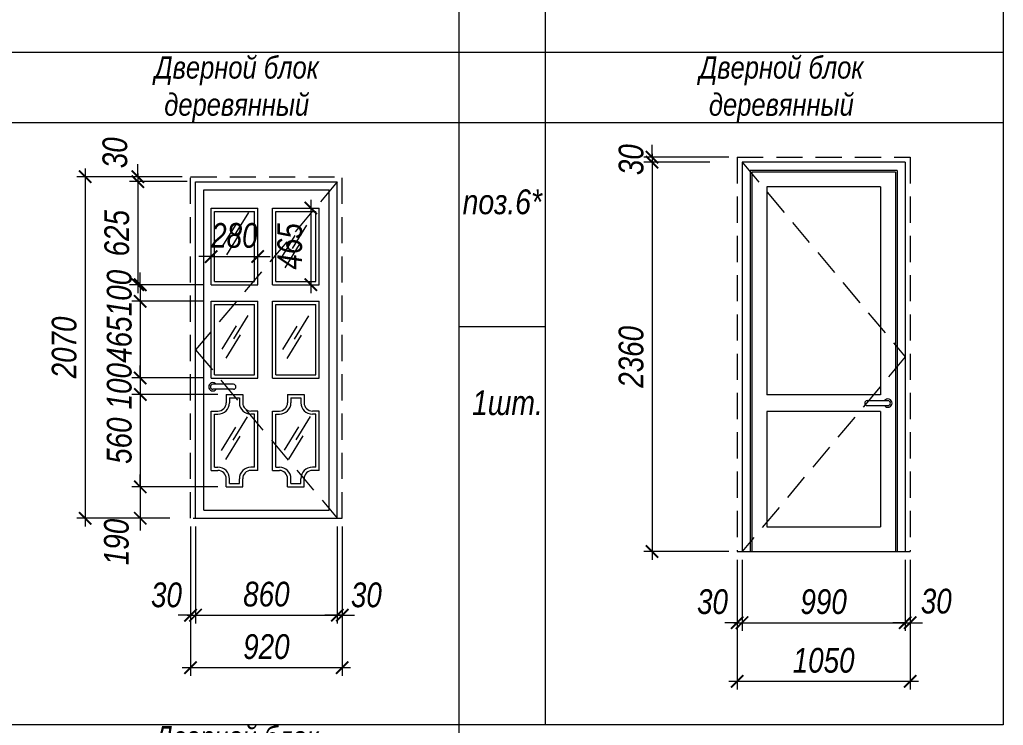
# Model space of a CAD drawing. Header units: millimetres. Extents: x 1582001 to 3303937, y 226471 to 491235.
# Drawn here: x 1801887 to 1813816, y 361030 to 369583 of the extents above; entities that cross this region are included whole.
import ezdxf

# ---------------------------------------------------------------- set-up
doc = ezdxf.new("R2010")
doc.units = ezdxf.units.MM
doc.linetypes.add('невидимая', pattern=[9.525, 6.35, -3.175])
doc.layers.get('Defpoints').update_dxf_attribs({"color": 255, "lineweight": 30})
for name, color, linetype, lineweight in [('Размер', 84, 'Continuous', 20), ('Текст-пояснений', 135, 'Continuous', 15), ('Тонкая', 6, 'Continuous', 15), ('тонко', 200, 'Continuous', 13)]:
    doc.layers.add(name, color=color, linetype=linetype, lineweight=lineweight)
doc.styles.add('STYLE1', font='ARIALNI.TTF', dxfattribs={"height": 300})
doc.styles.add('стиль1', font='ARIALNI.TTF', dxfattribs={"width": 0.98, "height": 300})
doc.dimstyles.new('50', dxfattribs={"dimtxt": 270, "dimasz": 150, "dimexe": 100, "dimexo": 100, "dimgap": 100, "dimtad": 1, "dimdec": 0, "dimlfac": 0.5, "dimzin": 0, "dimdsep": 46, "dimtxsty": 'стиль1', "dimblk": 'ARCHTICK', "dimcen": 0, "dimdle": 100, "dimclrd": 256, "dimclre": 256, "dimclrt": 256, "dimadec": 0, "dimazin": 0, "dimtfac": 1, "dimtdec": 0, "dimtix": 1, "dimtmove": 1, "dimatfit": 0, "dimldrblk": 'DOTSMALL', "dimfxl": 0, "dimtolj": 1, "dimtzin": 0, "dimlwd": -1, "dimlwe": -1, "dimarcsym": 0})

# ---------------------------------------------------------------- blocks, each defined once
blk = doc.blocks.new('_ArchTick')
at = {"color": 0, "linetype": 'ByBlock', "const_width": 0.15}
blk.add_lwpolyline([(-0.5, -0.5), (0.5, 0.5)], dxfattribs=at)
blk = doc.blocks.new('*D684')
at = {"layer": 'Defpoints', "color": 0, "lineweight": -3, "transparency": 16777216}
for p in [(1803959, 367680), (1803319, 367620), (1804019, 367620)]:
    blk.add_point(p, dxfattribs=at)
at = {"layer": 'Размер', "transparency": 16777216}
for p, q in [((1803319, 367680), (1803319, 367830)), ((1803859, 367680), (1803219, 367680)), ((1803319, 367680), (1803319, 367620)), ((1803919, 367620), (1803219, 367620)), ((1803319, 367620), (1803319, 367470))]:
    blk.add_line(p, q, dxfattribs=at)
at = {"layer": 'Размер', "transparency": 16777216, "xscale": 150, "yscale": 150, "zscale": 150}
for p, rotation in [((1803319, 367680), 270), ((1803319, 367620), 90)]:
    blk.add_blockref('_ArchTick', p, dxfattribs=dict(at, rotation=rotation))
at = {"layer": 'Размер', "transparency": 16777216, "insert": (1803043, 367970), "char_height": 300, "attachment_point": 5, "rotation": 90, "style": 'стиль1'}
blk.add_mtext('\\A1;30', dxfattribs=at)
blk = doc.blocks.new('_DotSmall')
at = {"color": 0, "linetype": 'ByBlock', "const_width": 0.5}
blk.add_lwpolyline([(-0.0625, 0, 1), (0.0625, 0, 1)], format="xyb", close=True, dxfattribs=at)
blk = doc.blocks.new('*D685')
at = {"layer": 'Defpoints', "color": 0, "lineweight": -3, "transparency": 16777216}
for p in [(1804019, 367620), (1803319, 366370), (1804209, 366370)]:
    blk.add_point(p, dxfattribs=at)
at = {"layer": 'Размер', "transparency": 16777216}
for p, q in [((1803319, 367720), (1803319, 366270)), ((1803919, 367620), (1803219, 367620)), ((1804109, 366370), (1803219, 366370))]:
    blk.add_line(p, q, dxfattribs=at)
at = {"layer": 'Размер', "transparency": 16777216, "xscale": 150, "yscale": 150, "zscale": 150}
for p, rotation in [((1803319, 367620), 90), ((1803319, 366370), 270)]:
    blk.add_blockref('_ArchTick', p, dxfattribs=dict(at, rotation=rotation))
at = {"layer": 'Размер', "transparency": 16777216, "insert": (1803066, 366995), "char_height": 300, "attachment_point": 5, "rotation": 90, "style": 'стиль1'}
blk.add_mtext('\\A1;625', dxfattribs=at)
blk = doc.blocks.new('*D686')
at = {"layer": 'Defpoints', "color": 0, "lineweight": -3, "transparency": 16777216}
for p in [(1804209, 366370), (1803349, 366170), (1804209, 366170)]:
    blk.add_point(p, dxfattribs=at)
at = {"layer": 'Размер', "transparency": 16777216}
for p, q in [((1803349, 366370), (1803349, 366520)), ((1804109, 366370), (1803249, 366370)), ((1803349, 366370), (1803349, 366170)), ((1804109, 366170), (1803249, 366170)), ((1803349, 366170), (1803349, 366020))]:
    blk.add_line(p, q, dxfattribs=at)
at = {"layer": 'Размер', "transparency": 16777216, "xscale": 150, "yscale": 150, "zscale": 150}
for p, rotation in [((1803349, 366370), 270), ((1803349, 366170), 90)]:
    blk.add_blockref('_ArchTick', p, dxfattribs=dict(at, rotation=rotation))
at = {"layer": 'Размер', "transparency": 16777216, "insert": (1803096, 366270), "char_height": 300, "attachment_point": 5, "rotation": 90, "style": 'стиль1'}
blk.add_mtext('\\A1;100', dxfattribs=at)
blk = doc.blocks.new('*D687')
at = {"layer": 'Defpoints', "color": 0, "lineweight": -3, "transparency": 16777216}
for p in [(1804209, 366170), (1803349, 365240), (1804209, 365240)]:
    blk.add_point(p, dxfattribs=at)
at = {"layer": 'Размер', "transparency": 16777216}
for p, q in [((1803349, 366270), (1803349, 365140)), ((1804109, 366170), (1803249, 366170)), ((1804109, 365240), (1803249, 365240))]:
    blk.add_line(p, q, dxfattribs=at)
at = {"layer": 'Размер', "transparency": 16777216, "xscale": 150, "yscale": 150, "zscale": 150}
for p, rotation in [((1803349, 366170), 90), ((1803349, 365240), 270)]:
    blk.add_blockref('_ArchTick', p, dxfattribs=dict(at, rotation=rotation))
at = {"layer": 'Размер', "transparency": 16777216, "insert": (1803096, 365705), "char_height": 300, "attachment_point": 5, "rotation": 90, "style": 'стиль1'}
blk.add_mtext('\\A1;465', dxfattribs=at)
blk = doc.blocks.new('*D688')
at = {"layer": 'Defpoints', "color": 0, "lineweight": -3, "transparency": 16777216}
for p in [(1804209, 365240), (1803349, 365040), (1804391, 365040)]:
    blk.add_point(p, dxfattribs=at)
at = {"layer": 'Размер', "transparency": 16777216}
for p, q in [((1803349, 365240), (1803349, 365390)), ((1804109, 365240), (1803249, 365240)), ((1803349, 365240), (1803349, 365040)), ((1804291, 365040), (1803249, 365040)), ((1803349, 365040), (1803349, 364890))]:
    blk.add_line(p, q, dxfattribs=at)
at = {"layer": 'Размер', "transparency": 16777216, "xscale": 150, "yscale": 150, "zscale": 150}
for p, rotation in [((1803349, 365240), 270), ((1803349, 365040), 90)]:
    blk.add_blockref('_ArchTick', p, dxfattribs=dict(at, rotation=rotation))
at = {"layer": 'Размер', "transparency": 16777216, "insert": (1803096, 365140), "char_height": 300, "attachment_point": 5, "rotation": 90, "style": 'стиль1'}
blk.add_mtext('\\A1;100', dxfattribs=at)
blk = doc.blocks.new('*D689')
at = {"layer": 'Defpoints', "color": 0, "lineweight": -3, "transparency": 16777216}
for p in [(1804391, 365040), (1803349, 363920), (1804391, 363920)]:
    blk.add_point(p, dxfattribs=at)
at = {"layer": 'Размер', "transparency": 16777216}
for p, q in [((1804291, 365040), (1803249, 365040)), ((1803349, 365140), (1803349, 363820)), ((1804291, 363920), (1803249, 363920))]:
    blk.add_line(p, q, dxfattribs=at)
at = {"layer": 'Размер', "transparency": 16777216, "xscale": 150, "yscale": 150, "zscale": 150}
for p, rotation in [((1803349, 365040), 90), ((1803349, 363920), 270)]:
    blk.add_blockref('_ArchTick', p, dxfattribs=dict(at, rotation=rotation))
at = {"layer": 'Размер', "transparency": 16777216, "insert": (1803096, 364480), "char_height": 300, "attachment_point": 5, "rotation": 90, "style": 'стиль1'}
blk.add_mtext('\\A1;560', dxfattribs=at)
blk = doc.blocks.new('*D690')
at = {"layer": 'Defpoints', "color": 0, "lineweight": -3, "transparency": 16777216}
for p in [(1804391, 363920), (1803349, 363540), (1803808, 363540)]:
    blk.add_point(p, dxfattribs=at)
at = {"layer": 'Размер', "transparency": 16777216}
for p, q in [((1803349, 363920), (1803349, 364070)), ((1804291, 363920), (1803249, 363920)), ((1803349, 363920), (1803349, 363540)), ((1803708, 363540), (1803249, 363540)), ((1803349, 363540), (1803349, 363390))]:
    blk.add_line(p, q, dxfattribs=at)
at = {"layer": 'Размер', "transparency": 16777216, "xscale": 150, "yscale": 150, "zscale": 150}
for p, rotation in [((1803349, 363920), 270), ((1803349, 363540), 90)]:
    blk.add_blockref('_ArchTick', p, dxfattribs=dict(at, rotation=rotation))
at = {"layer": 'Размер', "transparency": 16777216, "insert": (1803061, 363252), "char_height": 300, "attachment_point": 5, "rotation": 90, "style": 'стиль1'}
blk.add_mtext('\\A1;190', dxfattribs=at)
blk = doc.blocks.new('*D681')
at = {"layer": 'Defpoints', "color": 0, "lineweight": -3, "transparency": 16777216}
for p in [(1803539, 367680), (1802681, 363540), (1803539, 363540)]:
    blk.add_point(p, dxfattribs=at)
at = {"layer": 'Размер', "transparency": 16777216}
for p, q in [((1802681, 367780), (1802681, 363440)), ((1803439, 367680), (1802581, 367680)), ((1803439, 363540), (1802581, 363540))]:
    blk.add_line(p, q, dxfattribs=at)
at = {"layer": 'Размер', "transparency": 16777216, "xscale": 150, "yscale": 150, "zscale": 150}
for p, rotation in [((1802681, 367680), 90), ((1802681, 363540), 270)]:
    blk.add_blockref('_ArchTick', p, dxfattribs=dict(at, rotation=rotation))
at = {"layer": 'Размер', "transparency": 16777216, "insert": (1802428, 365610), "char_height": 300, "attachment_point": 5, "rotation": 90, "style": 'стиль1'}
blk.add_mtext('\\A1;2070', dxfattribs=at)
blk = doc.blocks.new('*D691')
at = {"layer": 'Defpoints', "color": 0, "lineweight": -3, "transparency": 16777216}
for p in [(1803959, 363540), (1804019, 363540), (1804019, 362365)]:
    blk.add_point(p, dxfattribs=at)
at = {"layer": 'Размер', "transparency": 16777216}
for p, q in [((1803959, 363440), (1803959, 362265)), ((1804019, 363440), (1804019, 362265)), ((1803959, 362365), (1803809, 362365)), ((1803959, 362365), (1804019, 362365)), ((1804019, 362365), (1804169, 362365))]:
    blk.add_line(p, q, dxfattribs=at)
at = {"layer": 'Размер', "transparency": 16777216, "xscale": 150, "yscale": 150, "zscale": 150}
blk.add_blockref('_ArchTick', (1803959, 362365), dxfattribs=at)
at = {"layer": 'Размер', "transparency": 16777216, "xscale": 150, "yscale": 150, "zscale": 150, "rotation": 180}
blk.add_blockref('_ArchTick', (1804019, 362365), dxfattribs=at)
at = {"layer": 'Размер', "transparency": 16777216, "insert": (1803667, 362609), "char_height": 300, "attachment_point": 5, "style": 'стиль1'}
blk.add_mtext('\\A1;30', dxfattribs=at)
blk = doc.blocks.new('*D692')
at = {"layer": 'Defpoints', "color": 0, "lineweight": -3, "transparency": 16777216}
for p in [(1804019, 363540), (1805739, 363540), (1805739, 362365)]:
    blk.add_point(p, dxfattribs=at)
at = {"layer": 'Размер', "transparency": 16777216}
for p, q in [((1804019, 363440), (1804019, 362265)), ((1805739, 363440), (1805739, 362265)), ((1803919, 362365), (1805839, 362365))]:
    blk.add_line(p, q, dxfattribs=at)
at = {"layer": 'Размер', "transparency": 16777216, "xscale": 150, "yscale": 150, "zscale": 150, "rotation": 180}
blk.add_blockref('_ArchTick', (1804019, 362365), dxfattribs=at)
at = {"layer": 'Размер', "transparency": 16777216, "xscale": 150, "yscale": 150, "zscale": 150}
blk.add_blockref('_ArchTick', (1805739, 362365), dxfattribs=at)
at = {"layer": 'Размер', "transparency": 16777216, "insert": (1804879, 362618), "char_height": 300, "attachment_point": 5, "style": 'стиль1'}
blk.add_mtext('\\A1;860', dxfattribs=at)
blk = doc.blocks.new('*D682')
at = {"layer": 'Defpoints', "color": 0, "lineweight": -3, "transparency": 16777216}
for p in [(1805799, 363086), (1803959, 362735), (1805799, 361729)]:
    blk.add_point(p, dxfattribs=at)
at = {"layer": 'Размер', "transparency": 16777216}
for p, q in [((1805799, 362986), (1805799, 361629)), ((1803959, 362635), (1803959, 361629)), ((1803859, 361729), (1805899, 361729))]:
    blk.add_line(p, q, dxfattribs=at)
at = {"layer": 'Размер', "transparency": 16777216, "xscale": 150, "yscale": 150, "zscale": 150, "rotation": 180}
blk.add_blockref('_ArchTick', (1803959, 361729), dxfattribs=at)
at = {"layer": 'Размер', "transparency": 16777216, "xscale": 150, "yscale": 150, "zscale": 150}
blk.add_blockref('_ArchTick', (1805799, 361729), dxfattribs=at)
at = {"layer": 'Размер', "transparency": 16777216, "insert": (1804879, 361982), "char_height": 300, "attachment_point": 5, "style": 'стиль1'}
blk.add_mtext('\\A1;920', dxfattribs=at)
blk = doc.blocks.new('*D693')
at = {"layer": 'Defpoints', "color": 0, "lineweight": -3, "transparency": 16777216}
for p in [(1804209, 366712), (1804774, 366712), (1804774, 366712)]:
    blk.add_point(p, dxfattribs=at)
at = {"layer": 'Размер', "transparency": 16777216}
for p, q in [((1804209, 366712), (1804059, 366712)), ((1804209, 366712), (1804774, 366712)), ((1804774, 366712), (1804924, 366712))]:
    blk.add_line(p, q, dxfattribs=at)
at = {"layer": 'Размер', "transparency": 16777216, "xscale": 150, "yscale": 150, "zscale": 150}
blk.add_blockref('_ArchTick', (1804209, 366712), dxfattribs=at)
at = {"layer": 'Размер', "transparency": 16777216, "xscale": 150, "yscale": 150, "zscale": 150, "rotation": 180}
blk.add_blockref('_ArchTick', (1804774, 366712), dxfattribs=at)
at = {"layer": 'Размер', "transparency": 16777216, "insert": (1804491, 366966), "char_height": 300, "attachment_point": 5, "style": 'стиль1'}
blk.add_mtext('\\A1;280', dxfattribs=at)
blk = doc.blocks.new('*D694')
at = {"layer": 'Defpoints', "color": 0, "lineweight": -3, "transparency": 16777216}
for p in [(1805236, 367300), (1805236, 366370), (1805418, 366370)]:
    blk.add_point(p, dxfattribs=at)
at = {"layer": 'Размер', "transparency": 16777216}
for p, q in [((1805418, 367400), (1805418, 366270)), ((1805336, 367300), (1805518, 367300)), ((1805336, 366370), (1805518, 366370))]:
    blk.add_line(p, q, dxfattribs=at)
at = {"layer": 'Размер', "transparency": 16777216, "xscale": 150, "yscale": 150, "zscale": 150}
for p, rotation in [((1805418, 367300), 90), ((1805418, 366370), 270)]:
    blk.add_blockref('_ArchTick', p, dxfattribs=dict(at, rotation=rotation))
at = {"layer": 'Размер', "transparency": 16777216, "insert": (1805164, 366835), "char_height": 300, "attachment_point": 5, "rotation": 90, "style": 'стиль1'}
blk.add_mtext('\\A1;465', dxfattribs=at)
blk = doc.blocks.new('*D683')
at = {"layer": 'Defpoints', "color": 0, "lineweight": -3, "transparency": 16777216}
for p in [(1805739, 363540), (1805799, 363540), (1805739, 362365)]:
    blk.add_point(p, dxfattribs=at)
at = {"layer": 'Размер', "transparency": 16777216}
for p, q in [((1805739, 363440), (1805739, 362265)), ((1805799, 363440), (1805799, 362265)), ((1805739, 362365), (1805589, 362365)), ((1805799, 362365), (1805739, 362365)), ((1805799, 362365), (1805949, 362365))]:
    blk.add_line(p, q, dxfattribs=at)
at = {"layer": 'Размер', "transparency": 16777216, "xscale": 150, "yscale": 150, "zscale": 150}
blk.add_blockref('_ArchTick', (1805739, 362365), dxfattribs=at)
at = {"layer": 'Размер', "transparency": 16777216, "xscale": 150, "yscale": 150, "zscale": 150, "rotation": 180}
blk.add_blockref('_ArchTick', (1805799, 362365), dxfattribs=at)
at = {"layer": 'Размер', "transparency": 16777216, "insert": (1806091, 362609), "char_height": 300, "attachment_point": 5, "style": 'стиль1'}
blk.add_mtext('\\A1;30', dxfattribs=at)
blk = doc.blocks.new('*D695')
at = {"layer": 'Defpoints', "color": 0, "linetype": 'Continuous', "lineweight": -3, "transparency": 16777216}
for p in [(1810587, 367916), (1809556, 367856), (1810357, 367856)]:
    blk.add_point(p, dxfattribs=at)
at = {"layer": 'Размер', "transparency": 16777216}
for p, q in [((1809556, 367916), (1809556, 368066)), ((1810487, 367916), (1809456, 367916)), ((1809556, 367916), (1809556, 367856)), ((1810257, 367856), (1809456, 367856)), ((1809556, 367856), (1809556, 367706))]:
    blk.add_line(p, q, dxfattribs=at)
at = {"layer": 'Размер', "linetype": 'Continuous', "transparency": 16777216, "xscale": 150, "yscale": 150, "zscale": 150}
for p, rotation in [((1809556, 367916), 270), ((1809556, 367856), 90)]:
    blk.add_blockref('_ArchTick', p, dxfattribs=dict(at, rotation=rotation))
at = {"layer": 'Размер', "linetype": 'Continuous', "transparency": 16777216, "insert": (1809303, 367886), "char_height": 300, "attachment_point": 5, "rotation": 90, "style": 'стиль1'}
blk.add_mtext('\\A1;30', dxfattribs=at)
blk = doc.blocks.new('*D696')
at = {"layer": 'Defpoints', "color": 0, "linetype": 'Continuous', "lineweight": -3, "transparency": 16777216}
for p in [(1810357, 367856), (1809556, 363136), (1810587, 363136)]:
    blk.add_point(p, dxfattribs=at)
at = {"layer": 'Размер', "transparency": 16777216}
for p, q in [((1809556, 367956), (1809556, 363036)), ((1810257, 367856), (1809456, 367856)), ((1810487, 363136), (1809456, 363136))]:
    blk.add_line(p, q, dxfattribs=at)
at = {"layer": 'Размер', "linetype": 'Continuous', "transparency": 16777216, "xscale": 150, "yscale": 150, "zscale": 150}
for p, rotation in [((1809556, 367856), 90), ((1809556, 363136), 270)]:
    blk.add_blockref('_ArchTick', p, dxfattribs=dict(at, rotation=rotation))
at = {"layer": 'Размер', "linetype": 'Continuous', "transparency": 16777216, "insert": (1809303, 365496), "char_height": 300, "attachment_point": 5, "rotation": 90, "style": 'стиль1'}
blk.add_mtext('\\A1;2360', dxfattribs=at)
blk = doc.blocks.new('*D697')
at = {"layer": 'Defpoints', "color": 0, "lineweight": -3, "transparency": 16777216}
for p in [(1810587, 363136), (1810647, 363136), (1810647, 362274)]:
    blk.add_point(p, dxfattribs=at)
at = {"layer": 'Размер', "transparency": 16777216}
for p, q in [((1810587, 363036), (1810587, 362174)), ((1810647, 363036), (1810647, 362174)), ((1810587, 362274), (1810437, 362274)), ((1810587, 362274), (1810647, 362274)), ((1810647, 362274), (1810797, 362274))]:
    blk.add_line(p, q, dxfattribs=at)
at = {"layer": 'Размер', "transparency": 16777216, "xscale": 150, "yscale": 150, "zscale": 150}
blk.add_blockref('_ArchTick', (1810587, 362274), dxfattribs=at)
at = {"layer": 'Размер', "transparency": 16777216, "xscale": 150, "yscale": 150, "zscale": 150, "rotation": 180}
blk.add_blockref('_ArchTick', (1810647, 362274), dxfattribs=at)
at = {"layer": 'Размер', "transparency": 16777216, "insert": (1810289, 362527), "char_height": 300, "attachment_point": 5, "style": 'стиль1'}
blk.add_mtext('\\A1;30', dxfattribs=at)
blk = doc.blocks.new('*D698')
at = {"layer": 'Defpoints', "color": 0, "lineweight": -3, "transparency": 16777216}
for p in [(1810647, 363136), (1812627, 363136), (1812627, 362274)]:
    blk.add_point(p, dxfattribs=at)
at = {"layer": 'Размер', "transparency": 16777216}
for p, q in [((1810647, 363036), (1810647, 362174)), ((1812627, 363036), (1812627, 362174)), ((1810547, 362274), (1812727, 362274))]:
    blk.add_line(p, q, dxfattribs=at)
at = {"layer": 'Размер', "transparency": 16777216, "xscale": 150, "yscale": 150, "zscale": 150, "rotation": 180}
blk.add_blockref('_ArchTick', (1810647, 362274), dxfattribs=at)
at = {"layer": 'Размер', "transparency": 16777216, "xscale": 150, "yscale": 150, "zscale": 150}
blk.add_blockref('_ArchTick', (1812627, 362274), dxfattribs=at)
at = {"layer": 'Размер', "transparency": 16777216, "insert": (1811637, 362527), "char_height": 300, "attachment_point": 5, "style": 'стиль1'}
blk.add_mtext('\\A1;990', dxfattribs=at)
blk = doc.blocks.new('*D699')
at = {"layer": 'Defpoints', "color": 0, "lineweight": -3, "transparency": 16777216}
for p in [(1812627, 363136), (1812687, 363136), (1812687, 362274)]:
    blk.add_point(p, dxfattribs=at)
at = {"layer": 'Размер', "transparency": 16777216}
for p, q in [((1812627, 363036), (1812627, 362174)), ((1812687, 363036), (1812687, 362174)), ((1812627, 362274), (1812477, 362274)), ((1812627, 362274), (1812687, 362274)), ((1812687, 362274), (1812837, 362274))]:
    blk.add_line(p, q, dxfattribs=at)
at = {"layer": 'Размер', "transparency": 16777216, "xscale": 150, "yscale": 150, "zscale": 150}
blk.add_blockref('_ArchTick', (1812627, 362274), dxfattribs=at)
at = {"layer": 'Размер', "transparency": 16777216, "xscale": 150, "yscale": 150, "zscale": 150, "rotation": 180}
blk.add_blockref('_ArchTick', (1812687, 362274), dxfattribs=at)
at = {"layer": 'Размер', "transparency": 16777216, "insert": (1813003, 362533), "char_height": 300, "attachment_point": 5, "style": 'стиль1'}
blk.add_mtext('\\A1;30', dxfattribs=at)
blk = doc.blocks.new('*D700')
at = {"layer": 'Defpoints', "color": 0, "lineweight": -3, "transparency": 16777216}
for p in [(1810587, 362633), (1812687, 362633), (1812687, 361563)]:
    blk.add_point(p, dxfattribs=at)
at = {"layer": 'Размер', "transparency": 16777216}
for p, q in [((1810587, 362533), (1810587, 361463)), ((1812687, 362533), (1812687, 361463)), ((1810487, 361563), (1812787, 361563))]:
    blk.add_line(p, q, dxfattribs=at)
at = {"layer": 'Размер', "transparency": 16777216, "xscale": 150, "yscale": 150, "zscale": 150, "rotation": 180}
blk.add_blockref('_ArchTick', (1810587, 361563), dxfattribs=at)
at = {"layer": 'Размер', "transparency": 16777216, "xscale": 150, "yscale": 150, "zscale": 150}
blk.add_blockref('_ArchTick', (1812687, 361563), dxfattribs=at)
at = {"layer": 'Размер', "transparency": 16777216, "insert": (1811637, 361816), "char_height": 300, "attachment_point": 5, "style": 'стиль1'}
blk.add_mtext('\\A1;1050', dxfattribs=at)

msp = doc.modelspace()

# ---------------------------------------------------------------- linework, layer by layer
at = {"layer": 'Текст-пояснений', "color": 0, "linetype": 'ByBlock'}
for p, q in [((1807210.9, 378684.5), (1807210.9, 361034.5)), ((1807210.9, 378684.5), (1807210.9, 351154.9)), ((1808261.4, 378684.5), (1808261.4, 361034.5)), ((1813816.1, 378684.5), (1813816.1, 361034.5)), ((1813816.1, 369184.5), (1794000.5, 369184.5)), ((1813816.1, 368334.6), (1794000.5, 368334.6)), ((1808261.4, 365860.8), (1807210.9, 365860.8)), ((1813816.1, 361034.5), (1794000.5, 361034.5))]:
    msp.add_line(p, q, dxfattribs=at)
at = {"layer": 'Тонкая', "color": 0, "linetype": 'невидимая', "ltscale": 50}
for points in [[(1810647, 367855.6), (1812627, 365495.6), (1810647, 363135.6)], [(1805738.9, 367619.6), (1804018.9, 365579.6), (1805738.9, 363539.6)]]:
    msp.add_lwpolyline(points, dxfattribs=at)
at = {"layer": 'тонко', "color": 0, "linetype": 'невидимая', "ltscale": 50}
for p, q in [((1810587, 367915.6), (1812687, 367915.6)), ((1810587, 367915.6), (1810587, 363135.6)), ((1812687, 367915.6), (1812687, 363135.6)), ((1803958.9, 367679.6), (1805798.9, 367679.6)), ((1803958.9, 363539.6), (1803958.9, 367679.6)), ((1805798.9, 363539.6), (1805798.9, 367679.6))]:
    msp.add_line(p, q, dxfattribs=at)
at = {"layer": 'тонко', "color": 0}
for p, q in [((1810647, 367855.6), (1810647, 363135.6)), ((1812627, 367855.6), (1810647, 367855.6)), ((1812627, 367855.6), (1812627, 363135.6)), ((1810747, 367755.6), (1810747, 363135.6)), ((1812527, 367755.6), (1810747, 367755.6)), ((1810767, 367735.6), (1810767, 363135.6)), ((1812507, 367735.6), (1810767, 367735.6)), ((1812507, 367735.6), (1812507, 363135.6)), ((1812527, 367755.6), (1812527, 363135.6)), ((1804018.9, 367619.6), (1805738.9, 367619.6)), ((1804018.9, 363539.6), (1804018.9, 367619.6)), ((1805738.9, 363539.6), (1805738.9, 367619.6)), ((1805738.9, 363539.6), (1805738.9, 367619.6)), ((1810947, 367555.6), (1810947, 365035.6)), ((1812327, 367555.6), (1810947, 367555.6)), ((1812327, 367555.6), (1812327, 365035.6)), ((1804118.9, 367519.6), (1805638.9, 367519.6)), ((1804118.9, 363639.6), (1804118.9, 367519.6)), ((1805638.9, 363639.6), (1805638.9, 367519.6)), ((1804208.9, 366369.6), (1804208.9, 367299.6)), ((1804208.9, 367299.6), (1804773.9, 367299.6)), ((1804248.9, 366409.6), (1804248.9, 367259.6)), ((1804248.9, 367259.6), (1804733.9, 367259.6)), ((1804491.4, 366965.6), (1804665.1, 367247.9)), ((1804733.9, 366409.6), (1804733.9, 367259.6)), ((1804773.9, 366369.6), (1804773.9, 367299.6)), ((1804953.9, 366369.6), (1804953.9, 367299.6)), ((1804953.9, 367299.6), (1805518.9, 367299.6)), ((1804993.9, 366409.6), (1804993.9, 367259.6)), ((1804993.9, 367259.6), (1805478.9, 367259.6)), ((1805478.9, 366409.6), (1805478.9, 367259.6)), ((1805518.9, 366369.6), (1805518.9, 367299.6)), ((1804349.9, 366840.2), (1804523.7, 367122.5)), ((1805195.8, 366808.7), (1805369.6, 367090.9)), ((1804400.7, 366732.4), (1804574.5, 367014.6)), ((1805054.4, 366683.3), (1805228.1, 366965.5)), ((1805105.2, 366575.4), (1805278.9, 366857.7)), ((1804208.9, 366369.6), (1804773.9, 366369.6)), ((1804248.9, 366409.6), (1804733.9, 366409.6)), ((1804953.9, 366369.6), (1805518.9, 366369.6)), ((1804993.9, 366409.6), (1805478.9, 366409.6)), ((1804208.9, 365239.6), (1804208.9, 366169.6)), ((1804208.9, 366169.6), (1804773.9, 366169.6)), ((1804248.9, 365279.6), (1804248.9, 366129.6)), ((1804248.9, 366129.6), (1804733.9, 366129.6)), ((1804733.9, 365279.6), (1804733.9, 366129.6)), ((1804773.9, 365239.6), (1804773.9, 366169.6)), ((1804953.9, 365239.6), (1804953.9, 366169.6)), ((1804953.9, 366169.6), (1805518.9, 366169.6)), ((1804993.9, 365279.6), (1804993.9, 366129.6)), ((1804993.9, 366129.6), (1805478.9, 366129.6)), ((1805478.9, 365279.6), (1805478.9, 366129.6)), ((1805518.9, 365239.6), (1805518.9, 366169.6)), ((1804482.5, 365714.9), (1804656.3, 365997.2)), ((1805219.7, 365709.3), (1805393.5, 365991.6)), ((1804341.1, 365589.5), (1804514.8, 365871.8)), ((1804391.9, 365481.7), (1804565.6, 365763.9)), ((1805078.3, 365583.9), (1805252, 365866.2)), ((1805129.1, 365476.1), (1805302.8, 365758.3)), ((1804248.9, 365279.6), (1804733.9, 365279.6)), ((1804993.9, 365279.6), (1805478.9, 365279.6)), ((1804208.9, 365239.6), (1804773.9, 365239.6)), ((1804479.8, 365163.6), (1804229.8, 365163.6)), ((1804953.9, 365239.6), (1805518.9, 365239.6)), ((1804479.8, 365103.6), (1804229.8, 365103.6)), ((1804391.4, 365039.6), (1804591.4, 365039.6)), ((1804391.4, 365039.6), (1804391.4, 364939.6)), ((1804591.4, 365039.6), (1804591.4, 364939.6)), ((1805136.4, 365039.6), (1805336.4, 365039.6)), ((1805136.4, 365039.6), (1805136.4, 364939.6)), ((1805336.4, 365039.6), (1805336.4, 364939.6)), ((1812327, 365035.6), (1810947, 365035.6)), ((1804431.4, 364999.6), (1804551.4, 364999.6)), ((1804431.4, 364999.6), (1804431.4, 364940.7)), ((1804551.4, 364999.6), (1804551.4, 364940.7)), ((1805176.4, 364999.6), (1805296.4, 364999.6)), ((1805176.4, 364999.6), (1805176.4, 364940.7)), ((1805296.4, 364999.6), (1805296.4, 364940.7)), ((1812166.1, 364965.6), (1812416.1, 364965.6)), ((1804208.9, 364119.6), (1804208.9, 364839.6)), ((1804208.9, 364839.6), (1804291.4, 364839.6)), ((1804248.9, 364158.5), (1804248.9, 364800.7)), ((1804248.9, 364800.7), (1804291.4, 364800.7)), ((1804773.9, 364839.6), (1804691.4, 364839.6)), ((1804733.9, 364800.7), (1804691.4, 364800.7)), ((1804733.9, 364158.5), (1804733.9, 364800.7)), ((1804773.9, 364119.6), (1804773.9, 364839.6)), ((1804953.9, 364119.6), (1804953.9, 364839.6)), ((1804953.9, 364839.6), (1805036.4, 364839.6)), ((1804993.9, 364158.5), (1804993.9, 364800.7)), ((1804993.9, 364800.7), (1805036.4, 364800.7)), ((1805518.9, 364839.6), (1805436.4, 364839.6)), ((1805478.9, 364800.7), (1805436.4, 364800.7)), ((1805478.9, 364158.5), (1805478.9, 364800.7)), ((1805518.9, 364119.6), (1805518.9, 364839.6)), ((1810947, 364835.6), (1810947, 363435.6)), ((1812327, 364835.6), (1810947, 364835.6)), ((1812166.1, 364905.6), (1812416.1, 364905.6)), ((1812327, 364835.6), (1812327, 363435.6)), ((1804477.4, 364485.7), (1804651.1, 364767.9)), ((1805240.6, 364490.6), (1805414.4, 364772.9)), ((1804335.9, 364360.3), (1804509.7, 364642.5)), ((1805099.2, 364365.2), (1805272.9, 364647.5)), ((1804386.7, 364252.4), (1804560.5, 364534.7)), ((1805150, 364257.4), (1805323.7, 364539.6)), ((1804208.9, 364119.6), (1804291.4, 364119.6)), ((1804248.9, 364158.5), (1804291.4, 364158.5)), ((1804733.9, 364158.5), (1804691.4, 364158.5)), ((1804773.9, 364119.6), (1804691.4, 364119.6)), ((1804953.9, 364119.6), (1805036.4, 364119.6)), ((1804993.9, 364158.5), (1805036.4, 364158.5)), ((1805478.9, 364158.5), (1805436.4, 364158.5)), ((1805518.9, 364119.6), (1805436.4, 364119.6)), ((1804391.4, 363919.6), (1804391.4, 364019.6)), ((1804431.4, 363959.6), (1804431.4, 364018.5)), ((1804551.4, 363959.6), (1804551.4, 364018.5)), ((1804591.4, 363919.6), (1804591.4, 364019.6)), ((1805136.4, 363919.6), (1805136.4, 364019.6)), ((1805176.4, 363959.6), (1805176.4, 364018.5)), ((1805296.4, 363959.6), (1805296.4, 364018.5)), ((1805336.4, 363919.6), (1805336.4, 364019.6)), ((1804391.4, 363919.6), (1804591.4, 363919.6)), ((1804431.4, 363959.6), (1804551.4, 363959.6)), ((1805136.4, 363919.6), (1805336.4, 363919.6)), ((1805176.4, 363959.6), (1805296.4, 363959.6)), ((1804118.9, 363639.6), (1805638.9, 363639.6)), ((1803988.9, 363539.6), (1805798.9, 363539.6)), ((1810947, 363435.6), (1812327, 363435.6)), ((1810587, 363135.6), (1812687, 363135.6))]:
    msp.add_line(p, q, dxfattribs=at)
for centre, radius, start, end in [((1804229.8, 365133.6), 50, 36.8699, 323.1301), ((1804229.8, 365133.6), 30, 90, 270), ((1804479.8, 365133.6), 30, 270, 90), ((1804291.4, 364940.7), 140, 270, 0), ((1804291.4, 364939.6), 100, 270, 0), ((1804691.4, 364940.7), 140, 180, 270), ((1804691.4, 364939.6), 100, 180, 270), ((1805036.4, 364940.7), 140, 270, 0), ((1805036.4, 364939.6), 100, 270, 0), ((1805436.4, 364940.7), 140, 180, 270), ((1805436.4, 364939.6), 100, 180, 270), ((1812166.1, 364935.6), 30, 90, 270), ((1812416.1, 364935.6), 50, 216.8699, 143.1301), ((1812416.1, 364935.6), 30, 270, 90), ((1804291.4, 364018.5), 140, 0, 90), ((1804291.4, 364019.6), 100, 0, 90), ((1804691.4, 364018.5), 140, 90, 180), ((1804691.4, 364019.6), 100, 90, 180), ((1805036.4, 364018.5), 140, 0, 90), ((1805036.4, 364019.6), 100, 0, 90), ((1805436.4, 364018.5), 140, 90, 180), ((1805436.4, 364019.6), 100, 90, 180)]:
    msp.add_arc(centre, radius, start, end, dxfattribs=at)

# ---------------------------------------------------------------- texts
at = {"ltscale": 2, "style": 'STYLE1'}
for s, insert, char_height, width, attachment_point in [('Дверной блок \\Pдеревянный', (1804518.9, 369139.2), 270, 11405.022, 2), ('Дверной блок \\Pдеревянный', (1811124.1, 369139.2), 270, 11405.022, 2), ('поз.6*', (1807259.1, 367525.4), 300, 1200, 1), ('1шт.', (1807373.4, 365090), 300, 11405.022, 1), ('Дверной блок \\Pстальной (сертифицированный)\\P ', (1804518.9, 361021), 270, 11405.022, 2)]:
    msp.add_mtext(s, dxfattribs=dict(at, insert=insert, char_height=char_height, width=width, attachment_point=attachment_point))

# ---------------------------------------------------------------- dimensions: what is measured, and where the dimension line sits
at = {"layer": 'Размер'}
for base, p1, p2, angle, picture, middle in [((1803318.8, 367619.6), (1803958.9, 367679.6), (1804018.9, 367619.6), 90, '*D684', (1803296.5, 367970.2)), ((1805738.9, 362364.7), (1805798.9, 363539.6), (1805738.9, 363539.6), 180, '*D683', (1806090.6, 362356.2))]:
    dim = msp.add_linear_dim(base=base, p1=p1, p2=p2, angle=angle, dimstyle='50', dxfattribs=at)
    dim.commit()
    dim.dimension.update_dxf_attribs({"geometry": picture, "text_midpoint": middle, "dimtype": 160})
at = {"layer": 'Размер', "linetype": 'Continuous'}
for base, p1, p2, picture, middle in [((1809556.1, 367855.6), (1810587, 367915.6), (1810357.3, 367855.6), '*D695', (1809302.9, 367885.6)), ((1809556.1, 363135.6), (1810357.3, 367855.6), (1810587, 363135.6), '*D696', (1809302.9, 365495.6))]:
    dim = msp.add_linear_dim(base=base, p1=p1, p2=p2, angle=90, dimstyle='50', dxfattribs=at)
    dim.commit()
    dim.dimension.update_dxf_attribs({"geometry": picture, "text_midpoint": middle})
at = {"layer": 'Размер'}
for base, p1, p2, picture, middle in [((1802681.4, 363539.6), (1803538.8, 367679.6), (1803538.8, 363539.6), '*D681', (1802428.2, 365609.6)), ((1805417.6, 366369.6), (1805236.4, 367299.6), (1805236.4, 366369.6), '*D694', (1805164.5, 366834.6)), ((1803348.8, 365239.6), (1804208.9, 366169.6), (1804208.9, 365239.6), '*D687', (1803095.6, 365704.6)), ((1803348.8, 365039.6), (1804208.9, 365239.6), (1804391.4, 365039.6), '*D688', (1803095.6, 365139.6))]:
    dim = msp.add_linear_dim(base=base, p1=p1, p2=p2, angle=90, dimstyle='50', dxfattribs=at)
    dim.commit()
    dim.dimension.update_dxf_attribs({"geometry": picture, "text_midpoint": middle})
at = {"layer": 'Размер', "color": 0}
for base, p1, p2, picture, middle in [((1803318.8, 366369.6), (1804018.9, 367619.6), (1804208.9, 366369.6), '*D685', (1803065.6, 366994.6)), ((1803348.8, 366169.6), (1804208.9, 366369.6), (1804208.9, 366169.6), '*D686', (1803095.6, 366269.6)), ((1803348.8, 363919.6), (1804391.4, 365039.6), (1804391.4, 363919.6), '*D689', (1803095.6, 364479.6))]:
    dim = msp.add_linear_dim(base=base, p1=p1, p2=p2, angle=90, dimstyle='50', dxfattribs=at)
    dim.commit()
    dim.dimension.update_dxf_attribs({"geometry": picture, "text_midpoint": middle})
at = {"layer": 'Размер'}
dim = msp.add_linear_dim(base=(1804773.9, 366712.4), p1=(1804208.9, 366712.4), p2=(1804773.9, 366712.4), text='280', dimstyle='50', dxfattribs=at)
dim.commit()
dim.dimension.update_dxf_attribs({"geometry": '*D693', "text_midpoint": (1804491.4, 366965.6)})
at = {"layer": 'Размер', "color": 0}
dim = msp.add_linear_dim(base=(1803348.8, 363539.6), p1=(1804391.4, 363919.6), p2=(1803807.7, 363539.6), angle=90, dimstyle='50', dxfattribs=at)
dim.commit()
dim.dimension.update_dxf_attribs({"geometry": '*D690', "text_midpoint": (1803314, 363252.3), "dimtype": 160})
at = {"layer": 'Размер'}
for base, p1, p2, picture, middle in [((1804018.9, 362364.7), (1803958.9, 363539.6), (1804018.9, 363539.6), '*D691', (1803667.2, 362356.2)), ((1810647, 362274.1), (1810587, 363135.6), (1810647, 363135.6), '*D697', (1810288.5, 362274.1)), ((1812687, 362274.1), (1812627, 363135.6), (1812687, 363135.6), '*D699', (1813003.1, 362280.3))]:
    dim = msp.add_linear_dim(base=base, p1=p1, p2=p2, dimstyle='50', dxfattribs=at)
    dim.commit()
    dim.dimension.update_dxf_attribs({"geometry": picture, "text_midpoint": middle, "dimtype": 160})
for base, p1, p2, picture, middle in [((1805738.9, 362364.7), (1804018.9, 363539.6), (1805738.9, 363539.6), '*D692', (1804878.9, 362617.8)), ((1812627, 362274.1), (1810647, 363135.6), (1812627, 363135.6), '*D698', (1811637, 362527.3)), ((1805798.9, 361728.9), (1803958.9, 362734.7), (1805798.9, 363085.9), '*D682', (1804878.9, 361982.1)), ((1812687, 361562.6), (1810587, 362633.2), (1812687, 362633.2), '*D700', (1811637, 361815.8))]:
    dim = msp.add_linear_dim(base=base, p1=p1, p2=p2, dimstyle='50', dxfattribs=at)
    dim.commit()
    dim.dimension.update_dxf_attribs({"geometry": picture, "text_midpoint": middle})

doc.saveas('drawing.dxf')
